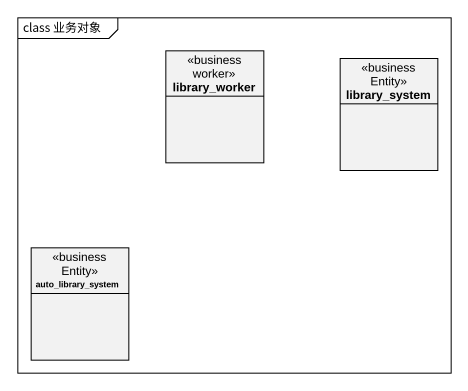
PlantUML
@startuml
mainframe class 业务对象
hide circle
hide empty members
class library_worker <<business worker>>
class library_system <<business Entity>>
class auto_library_system <<business Entity>>
@enduml
